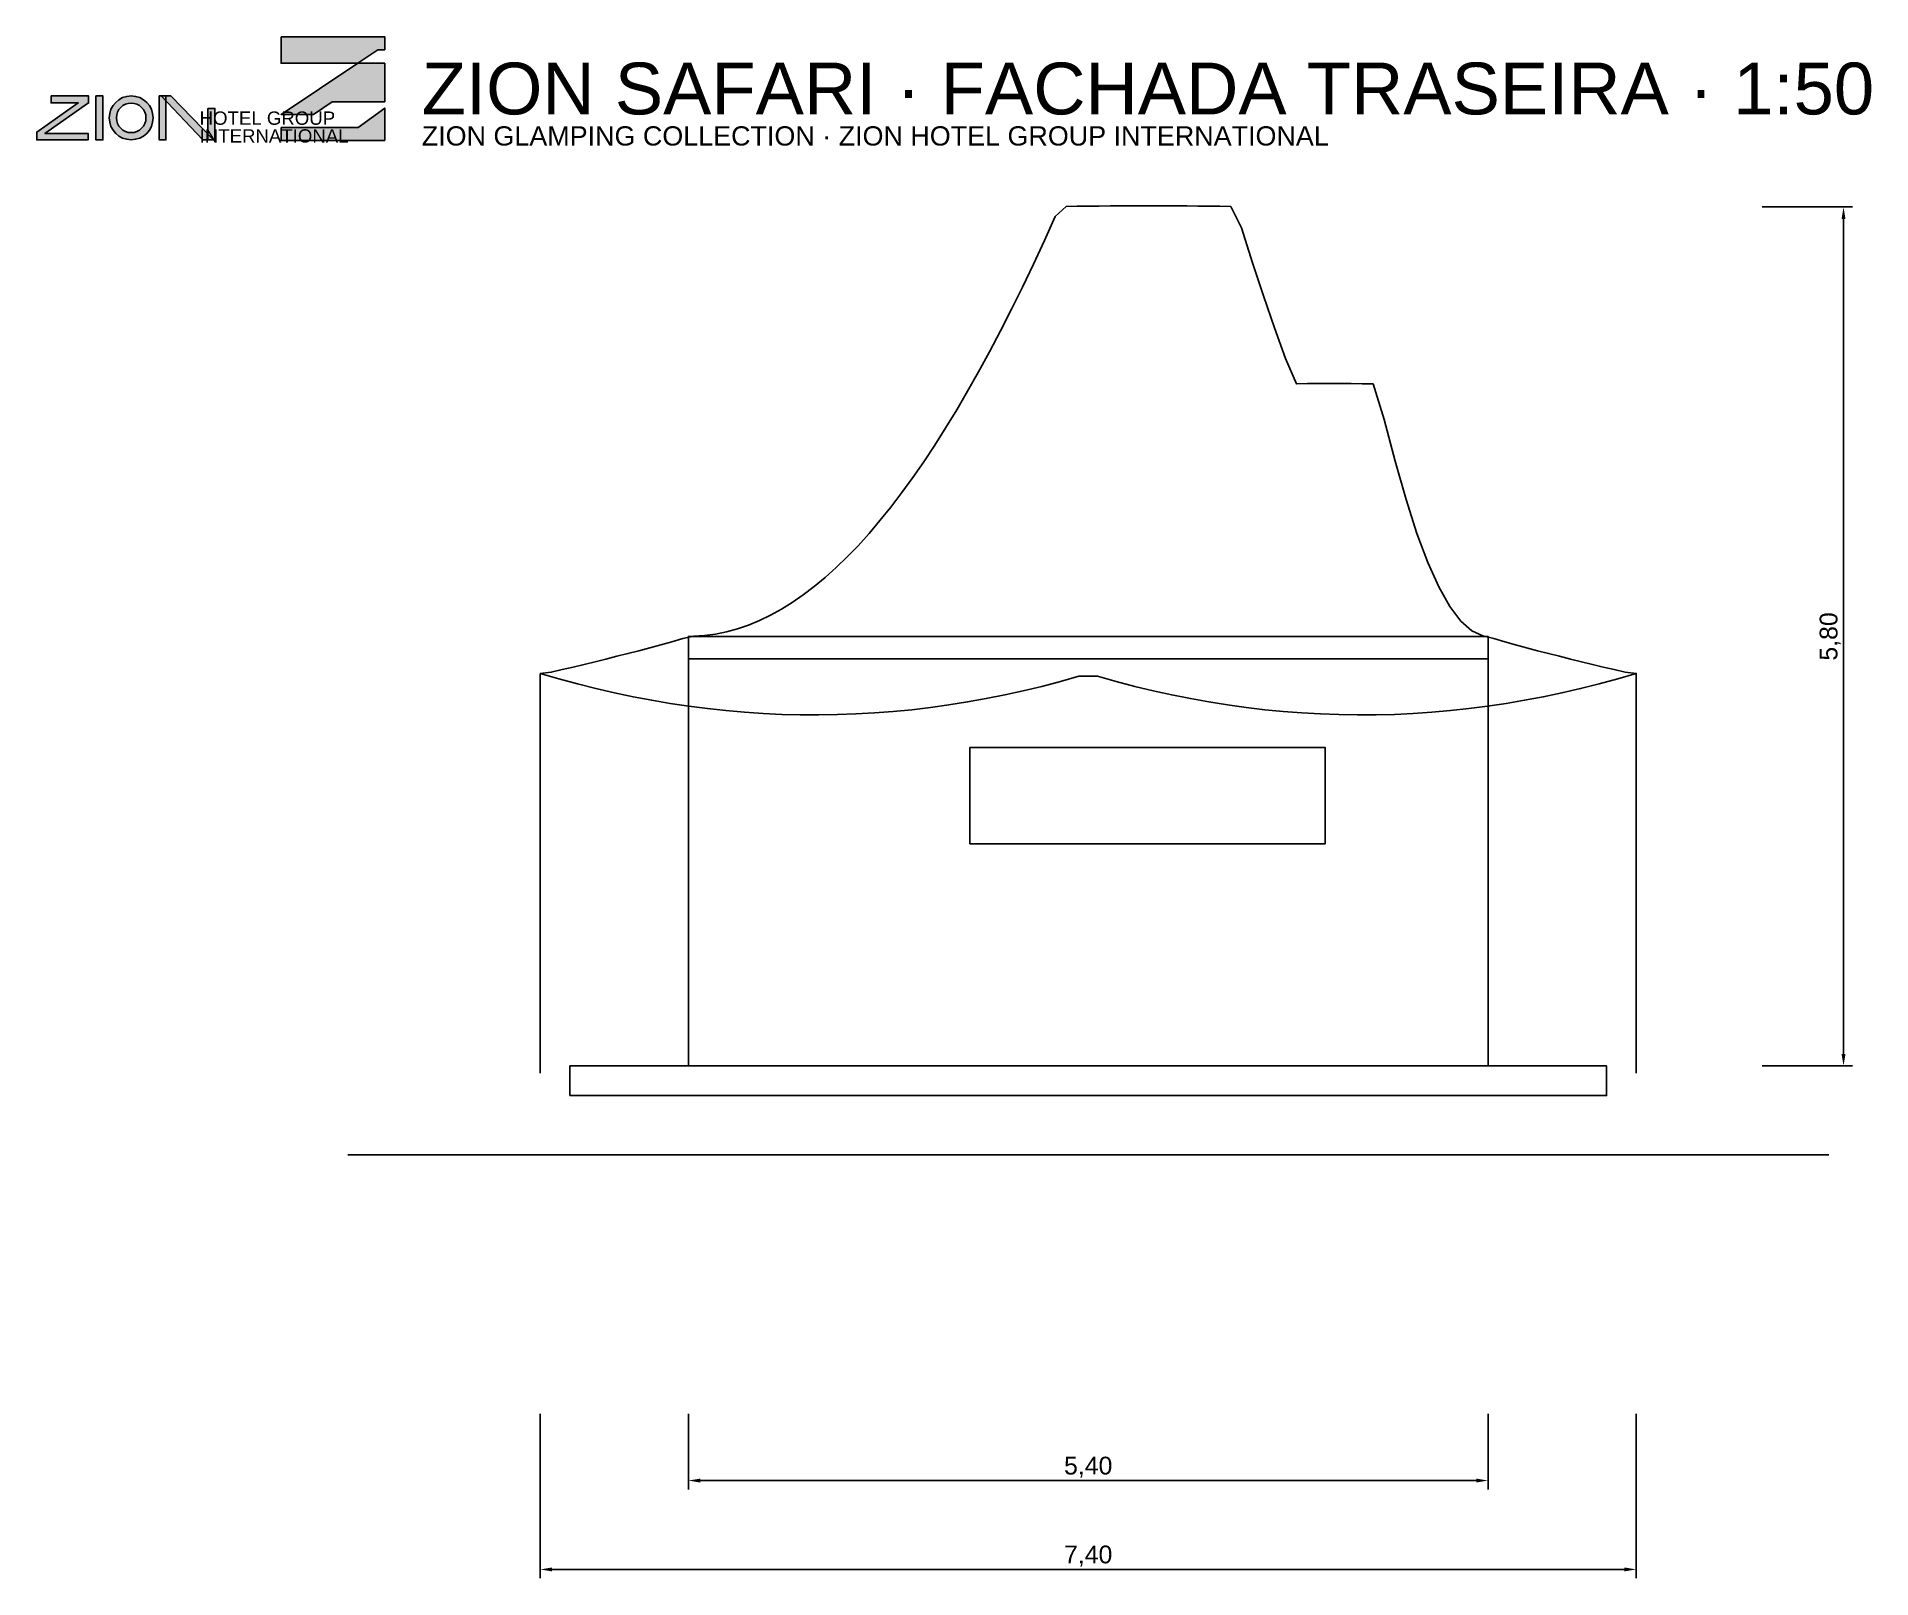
# Model space of a CAD drawing. Header units: metres. Extents: x -7.1 to 5.3, y -3.5 to 7.
import ezdxf
from ezdxf.enums import TextEntityAlignment as Align

# ---------------------------------------------------------------- set-up
doc = ezdxf.new("R2010")
doc.units = ezdxf.units.M
for name, color, linetype in [('COBERTURA', 3, 'CONTINUOUS'), ('COTAS', 2, 'CONTINUOUS'), ('DECK', 32, 'CONTINUOUS'), ('ESQUADRIAS', 4, 'CONTINUOUS'), ('ESTRUTURA', 1, 'CONTINUOUS'), ('PAREDES', 7, 'CONTINUOUS'), ('TEXTO', 7, 'CONTINUOUS')]:
    doc.layers.add(name, color=color, linetype=linetype)
doc.styles.add('ZION', font='arial.ttf')
doc.dimstyles.new('ZION_M', dxfattribs={"dimtxt": 0.12, "dimasz": 0.08, "dimexe": 0.06, "dimexo": 0.05, "dimgap": 0.03, "dimtad": 1, "dimtxsty": 'ZION', "dimcen": 2.5, "dimclrd": 2, "dimclre": 2, "dimclrt": 2, "dimazin": 3, "dimtfac": 1, "dimtmove": 0, "dimatfit": 3})

msp = doc.modelspace()

# ---------------------------------------------------------------- hatches: boundary and pattern name
at = {"layer": 'TEXTO'}
for points in [[(-5.45, 6.95), (-4.75, 6.95), (-4.75, 6.862), (-4.796, 6.862), (-4.931, 6.771), (-5.45, 6.771)], [(-4.931, 6.771), (-4.75, 6.771), (-4.75, 6.511), (-5.104, 6.511), (-5.232, 6.425), (-5.45, 6.425)], [(-7.003, 6.55), (-6.75, 6.55), (-6.75, 6.503), (-7.044, 6.297), (-6.753, 6.297), (-6.753, 6.253), (-7.1, 6.253), (-7.1, 6.306), (-6.819, 6.503), (-7.003, 6.503)], [(-6.7, 6.55), (-6.653, 6.55), (-6.653, 6.253), (-6.7, 6.253)], [(-6.272, 6.55), (-6.228, 6.55), (-6.228, 6.253), (-6.272, 6.253)], [(-6.259, 6.55), (-6.194, 6.55), (-5.906, 6.253), (-5.978, 6.253)], [(-5.944, 6.466), (-5.897, 6.466), (-5.897, 6.253), (-5.944, 6.253)], [(-5.45, 6.336), (-4.929, 6.336), (-4.75, 6.468), (-4.75, 6.25), (-5.45, 6.25)]]:
    msp.add_hatch(color=7, dxfattribs=at).paths.add_polyline_path(points)
h = msp.add_hatch(color=7, dxfattribs=at)
edge = h.paths.add_edge_path()
edge.add_arc((-6.462, 6.402), 0.148, 0, 360)
edge = h.paths.add_edge_path()
edge.add_arc((-6.462, 6.402), 0.1, 0, 360)

# ---------------------------------------------------------------- linework, layer by layer
at = {"layer": 'COBERTURA'}
msp.add_lwpolyline([(-3.7, 2.65), (-3.626, 2.658), (-3.552, 2.676), (-3.478, 2.693), (-3.404, 2.711), (-3.33, 2.729), (-3.256, 2.747), (-3.182, 2.766), (-3.108, 2.784), (-3.034, 2.803), (-2.96, 2.823), (-2.886, 2.843), (-2.812, 2.864), (-2.738, 2.886), (-2.664, 2.901), (-2.59, 2.906), (-2.516, 2.916), (-2.442, 2.931), (-2.368, 2.952), (-2.294, 2.977), (-2.22, 3.008), (-2.146, 3.043), (-2.072, 3.084), (-1.998, 3.13), (-1.924, 3.181), (-1.85, 3.238), (-1.776, 3.299), (-1.702, 3.365), (-1.628, 3.437), (-1.554, 3.513), (-1.48, 3.595), (-1.406, 3.682), (-1.332, 3.774), (-1.258, 3.871), (-1.184, 3.973), (-1.11, 4.08), (-1.036, 4.192), (-0.962, 4.31), (-0.888, 4.431), (-0.814, 4.557), (-0.74, 4.687), (-0.666, 4.823), (-0.592, 4.963), (-0.518, 5.109), (-0.444, 5.259), (-0.37, 5.414), (-0.296, 5.573), (-0.222, 5.736), (-0.148, 5.804), (-0.074, 5.805), (0, 5.805), (0.074, 5.805), (0.148, 5.807), (0.222, 5.807), (0.296, 5.807), (0.37, 5.807), (0.444, 5.807), (0.518, 5.807), (0.592, 5.807), (0.666, 5.807), (0.74, 5.805), (0.814, 5.805), (0.888, 5.805), (0.962, 5.804), (1.036, 5.659), (1.11, 5.424), (1.184, 5.199), (1.258, 4.983), (1.332, 4.778), (1.406, 4.605), (1.48, 4.608), (1.554, 4.608), (1.628, 4.608), (1.702, 4.608), (1.776, 4.608), (1.85, 4.605), (1.924, 4.605), (1.998, 4.365), (2.072, 4.083), (2.146, 3.824), (2.22, 3.596), (2.294, 3.399), (2.368, 3.234), (2.442, 3.102), (2.516, 3.003), (2.59, 2.937), (2.664, 2.904), (2.738, 2.886), (2.812, 2.864), (2.886, 2.843), (2.96, 2.823), (3.034, 2.803), (3.108, 2.784), (3.182, 2.766), (3.256, 2.747), (3.33, 2.729), (3.404, 2.711), (3.478, 2.693), (3.552, 2.676), (3.626, 2.658), (3.7, 2.65), (3.7, 2.65), (3.575, 2.613), (3.449, 2.579), (3.324, 2.548), (3.198, 2.519), (3.073, 2.492), (2.947, 2.469), (2.822, 2.447), (2.697, 2.429), (2.571, 2.413), (2.446, 2.399), (2.32, 2.388), (2.195, 2.38), (2.069, 2.374), (1.944, 2.371), (1.819, 2.37), (1.693, 2.372), (1.568, 2.377), (1.442, 2.384), (1.317, 2.393), (1.192, 2.405), (1.066, 2.42), (0.941, 2.438), (0.815, 2.458), (0.69, 2.48), (0.564, 2.505), (0.439, 2.533), (0.314, 2.563), (0.188, 2.596), (0.063, 2.631), (-0.063, 2.631), (-0.188, 2.596), (-0.314, 2.563), (-0.439, 2.533), (-0.564, 2.505), (-0.69, 2.48), (-0.815, 2.458), (-0.941, 2.438), (-1.066, 2.42), (-1.192, 2.405), (-1.317, 2.393), (-1.442, 2.384), (-1.568, 2.377), (-1.693, 2.372), (-1.819, 2.37), (-1.944, 2.371), (-2.069, 2.374), (-2.195, 2.38), (-2.32, 2.388), (-2.446, 2.399), (-2.571, 2.413), (-2.697, 2.429), (-2.822, 2.447), (-2.947, 2.469), (-3.073, 2.492), (-3.198, 2.519), (-3.324, 2.548), (-3.449, 2.579), (-3.575, 2.613), (-3.7, 2.65)], close=True, dxfattribs=at)
at = {"layer": 'DECK'}
msp.add_lwpolyline([(-3.5, -0.2), (3.5, -0.2), (3.5, 0), (-3.5, 0)], close=True, dxfattribs=at)
at = {"layer": 'ESQUADRIAS'}
msp.add_lwpolyline([(-0.8, 1.5), (1.6, 1.5), (1.6, 2.15), (-0.8, 2.15)], close=True, dxfattribs=at)
at = {"layer": 'ESTRUTURA'}
msp.add_lwpolyline([(-2.7, 2.75), (2.7, 2.75), (2.7, 2.9), (-2.7, 2.9)], close=True, dxfattribs=at)
for points in [[(-3.7, -0.05), (-3.7, 2.65)], [(3.7, -0.05), (3.7, 2.65)]]:
    msp.add_lwpolyline(points, dxfattribs=at)
at = {"layer": 'PAREDES'}
msp.add_lwpolyline([(-2.7, 0), (2.7, 0), (2.7, 2.75), (-2.7, 2.75)], close=True, dxfattribs=at)
at = {"layer": 'TEXTO'}
for points in [[(-5.45, 6.95), (-4.75, 6.95), (-4.75, 6.862), (-4.796, 6.862), (-4.931, 6.771), (-5.45, 6.771)], [(-4.931, 6.771), (-4.75, 6.771), (-4.75, 6.511), (-5.104, 6.511), (-5.232, 6.425), (-5.45, 6.425)], [(-7.003, 6.55), (-6.75, 6.55), (-6.75, 6.503), (-7.044, 6.297), (-6.753, 6.297), (-6.753, 6.253), (-7.1, 6.253), (-7.1, 6.306), (-6.819, 6.503), (-7.003, 6.503)], [(-6.7, 6.55), (-6.653, 6.55), (-6.653, 6.253), (-6.7, 6.253)], [(-6.272, 6.55), (-6.228, 6.55), (-6.228, 6.253), (-6.272, 6.253)], [(-6.259, 6.55), (-6.194, 6.55), (-5.906, 6.253), (-5.978, 6.253)], [(-5.944, 6.466), (-5.897, 6.466), (-5.897, 6.253), (-5.944, 6.253)], [(-5.45, 6.336), (-4.929, 6.336), (-4.75, 6.468), (-4.75, 6.25), (-5.45, 6.25)]]:
    msp.add_lwpolyline(points, close=True, dxfattribs=at)
msp.add_lwpolyline([(-5, -0.6), (5, -0.6)], dxfattribs=at)
for radius in [0.148, 0.1]:
    msp.add_circle((-6.462, 6.402), radius, dxfattribs=at)

# ---------------------------------------------------------------- texts
at = {"layer": 'TEXTO', "style": 'ZION'}
for s, height, p in [('ZION SAFARI · FACHADA TRASEIRA · 1:50', 0.35, (-4.5, 6.6)), ('HOTEL GROUP', 0.09, (-6, 6.4)), ('INTERNATIONAL', 0.09, (-6, 6.28)), ('ZION GLAMPING COLLECTION · ZION HOTEL GROUP INTERNATIONAL', 0.13, (-4.5, 6.28))]:
    msp.add_text(s, height=height, dxfattribs=at).set_placement(p, align=Align.MIDDLE_LEFT)

# ---------------------------------------------------------------- dimensions: what is measured, and where the dimension line sits
at = {"layer": 'COTAS'}
msp.add_linear_dim(base=(5.1, 0), p1=(4.5, 0), p2=(4.5, 5.8), angle=90, text='5,80', dimstyle='ZION_M', dxfattribs=at).render()
for base, p1, p2, text in [((-3.7, -3.4), (-3.7, -2.3), (3.7, -2.3), '7,40'), ((-2.7, -2.8), (-2.7, -2.3), (2.7, -2.3), '5,40')]:
    msp.add_linear_dim(base=base, p1=p1, p2=p2, text=text, dimstyle='ZION_M', dxfattribs=at).render()

doc.saveas('drawing.dxf')
